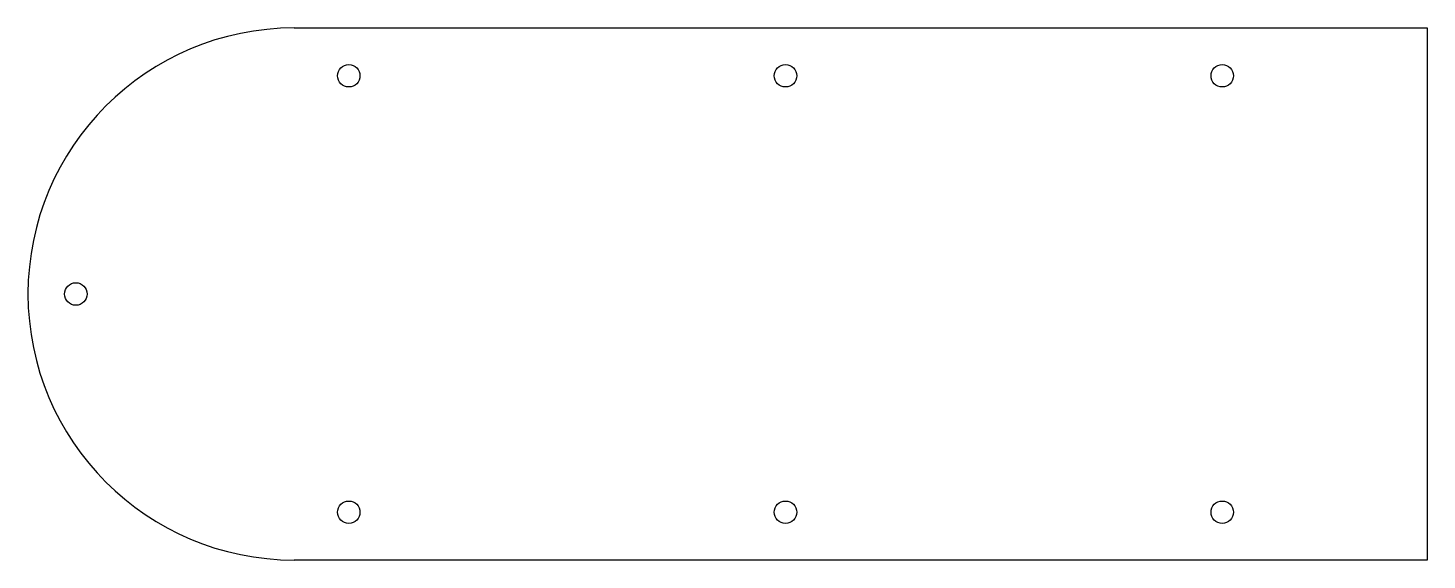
# Model space of a CAD drawing. Extents: x -39 to 166, y -39 to 39.
import ezdxf

# ---------------------------------------------------------------- set-up
doc = ezdxf.new("R2010")
doc.units = 0
doc.layers.add('Shape2DView', color=7, linetype='CONTINUOUS')

msp = doc.modelspace()

# ---------------------------------------------------------------- linework, layer by layer
at = {"layer": 'Shape2DView'}
for p, q in [((0, 39), (166, 39)), ((166, 39), (166, -39)), ((166, -39), (0, -39))]:
    msp.add_line(p, q, dxfattribs=at)
for centre in [(8, 32), (72, 32), (136, 32), (-32, 0), (8, -32), (72, -32), (136, -32)]:
    msp.add_circle(centre, 1.65, dxfattribs=at)
msp.add_arc((0, 0), 39, 90, -90, dxfattribs=at)

doc.saveas('drawing.dxf')
